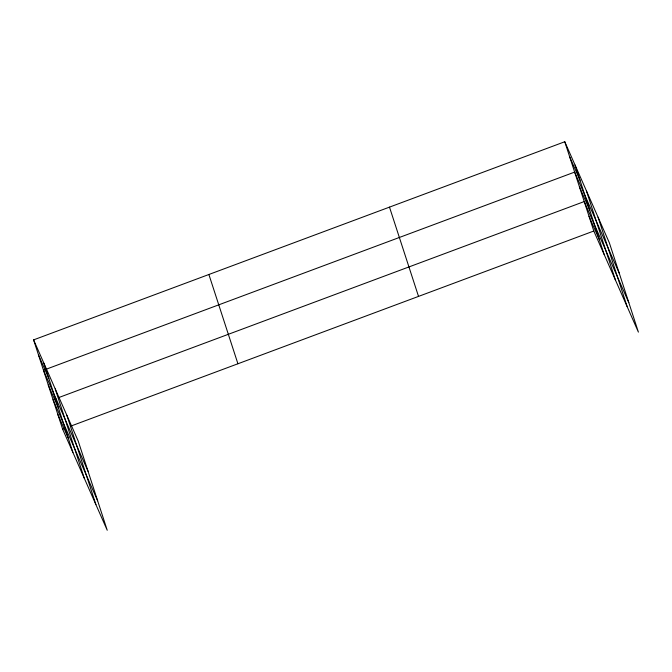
<?xml version="1.0" encoding="UTF-8"?>
<svg xmlns="http://www.w3.org/2000/svg" width="672" height="672" viewBox="0 0 672 672"><rect width="100%" height="100%" fill="white"/><g stroke="black" fill="none" stroke-linecap="round" stroke-linejoin="round"><path stroke-width="1.01" d="M33.6 339.881L78.196 440.983L107.226 530.258L62.63 429.156L33.6 339.881L564.774 141.742L609.37 242.844L638.4 332.119L593.804 231.017L564.774 141.742M55.969 398.605L53.054 399.697L97.642 500.8M58.892 397.513L584.228 201.558L628.824 302.66M62.63 429.156L65.554 428.064M70.417 426.25L593.804 231.017M569.713 156.92L580.003 180.256M619.24 273.202L574.644 172.091L43.47 370.23L88.066 471.341M579.44 186.824L589.73 210.168M589.016 216.283L599.315 239.627M38.539 355.051L48.829 378.395M48.258 384.964L58.556 408.299M57.842 414.422L68.132 437.766M598.055 217.182L627.085 306.457M586.387 190.739L615.418 280.022M575.072 165.077L604.103 254.352M389.491 207.127L418.522 296.402M208.891 274.495L237.922 363.77M66.872 415.321L95.903 504.596M55.213 388.878L84.244 478.153M43.89 363.216L72.929 452.491"/></g></svg>
